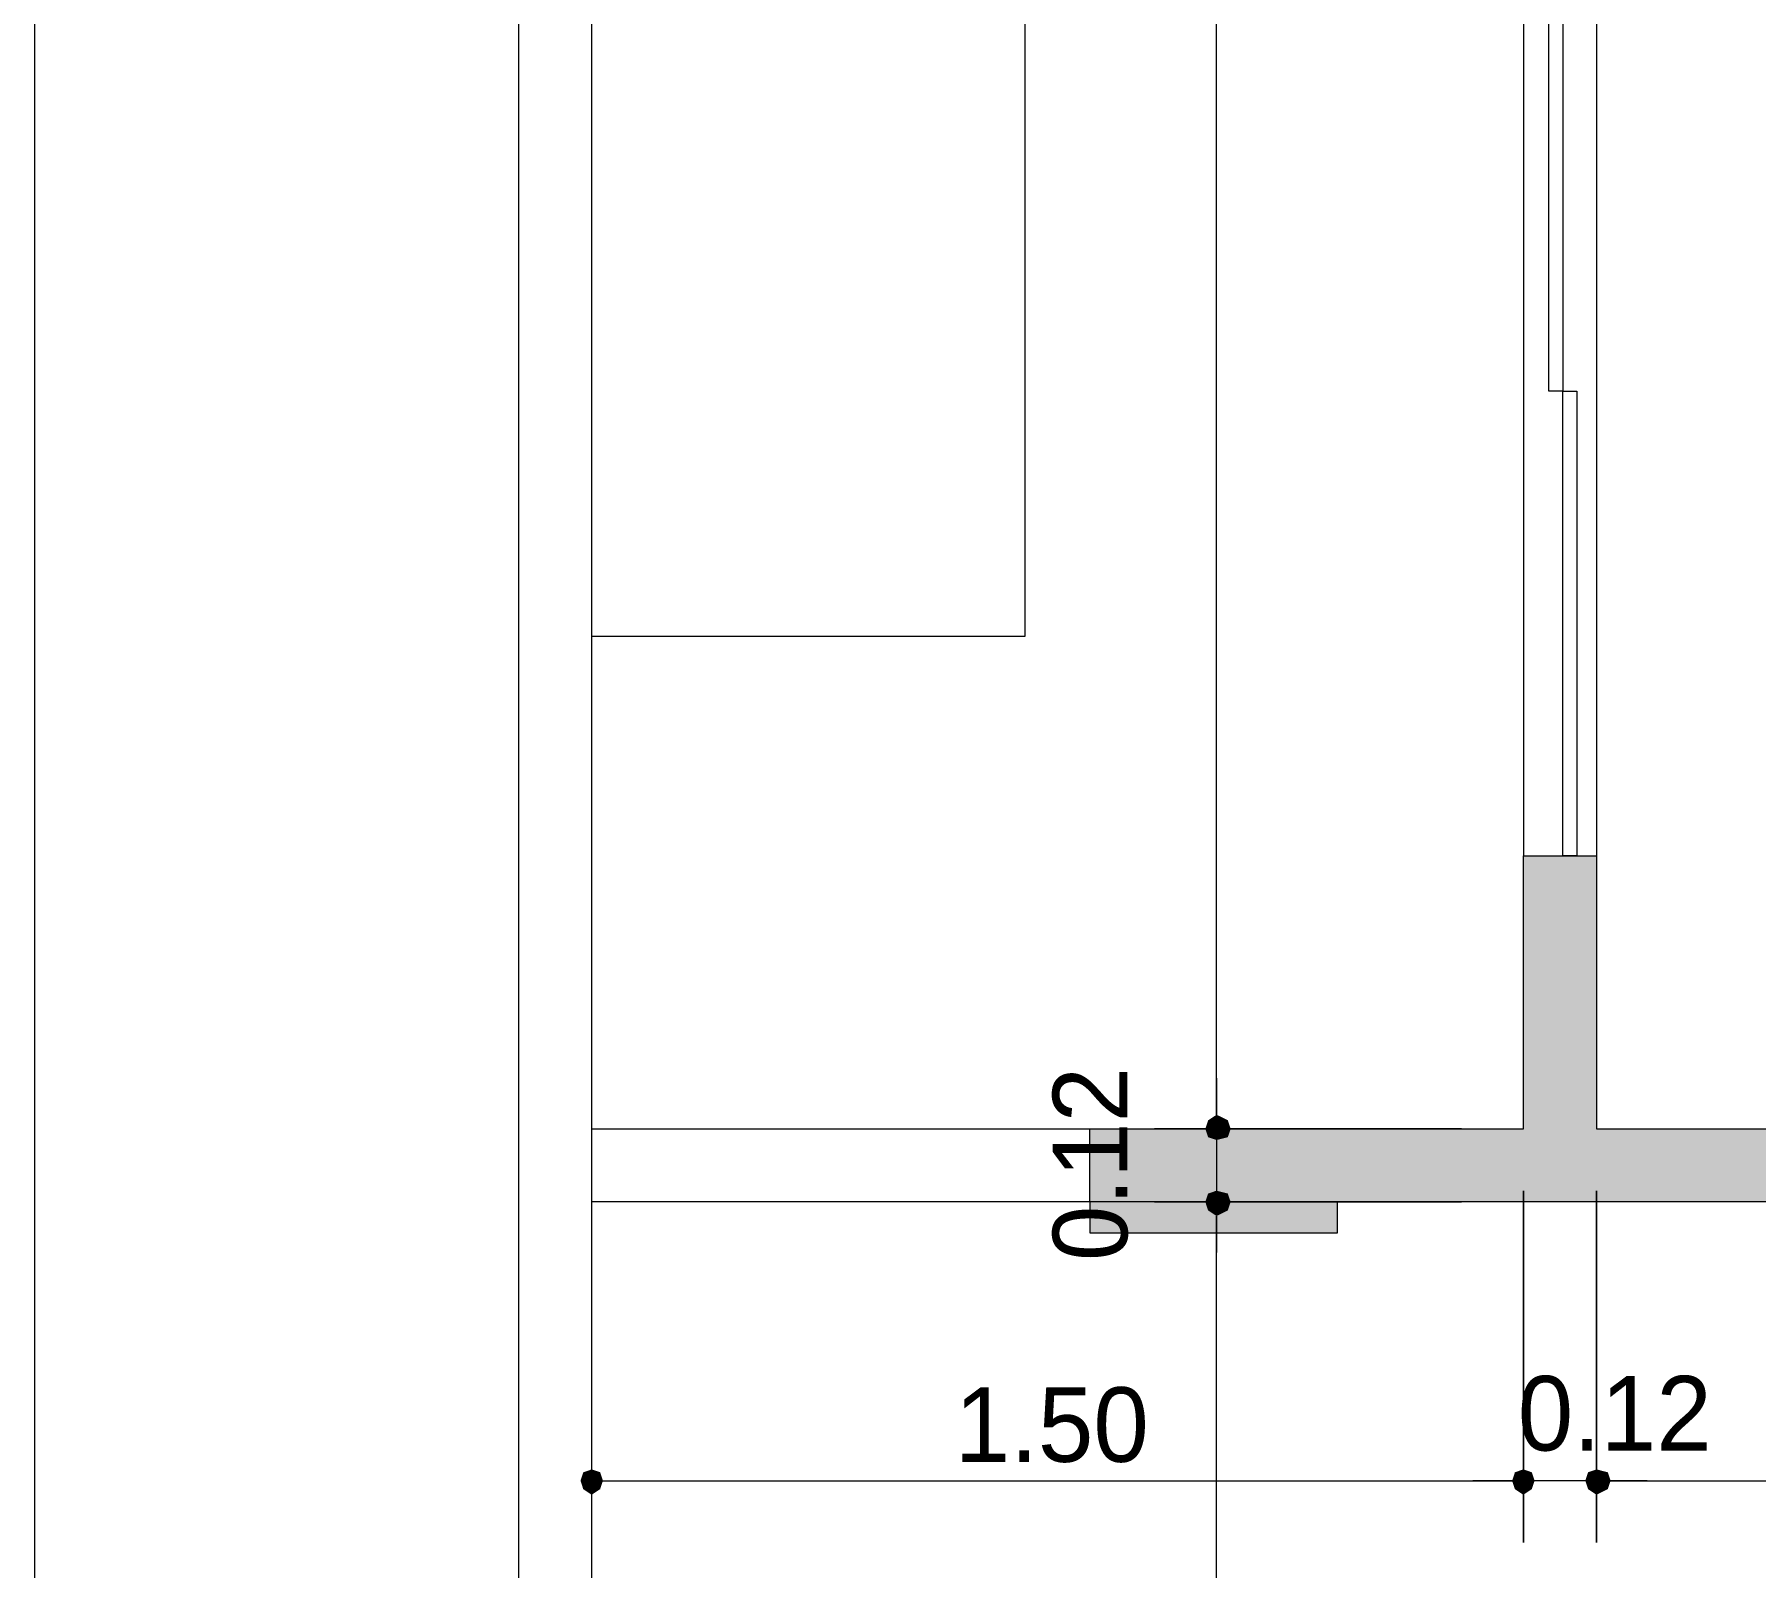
# Model space of a CAD drawing. Header units: millimetres. Extents: x 21 to 236, y 15 to 64.
# Drawn here: x 37.821 to 40.593, y 32.116 to 34.584 of the extents above; entities that cross this region are included whole.
import ezdxf

# ---------------------------------------------------------------- set-up
doc = ezdxf.new("R2010")
doc.units = ezdxf.units.MM
for name, color, linetype in [('PDF_0', 210, 'Continuous'), ('PDF_Calçada', 210, 'Continuous'), ('PDF_Cota', 90, 'Continuous'), ('PDF_Enchimento de Parede', 8, 'Continuous'), ('PDF_Esquadria', 7, 'Continuous'), ('PDF_LINHA FINISSIMA', 7, 'Continuous'), ('PDF_Parede', 7, 'Continuous'), ('PDF_Terreno', 7, 'Continuous'), ('PDF_Text', 70, 'Continuous')]:
    doc.layers.add(name, color=color, linetype=linetype)
doc.styles.add('PDF Comic Sans MS', font='comic.ttf')

msp = doc.modelspace()

# ---------------------------------------------------------------- linework, layer by layer
at = {"layer": 'PDF_0', "lineweight": 0}
for points in [[(39.7249, 32.8627), (39.7249, 32.8445)], [(39.7249, 32.6632), (39.7249, 32.6814)], [(40.1781, 32.2553), (40.2008, 32.2553)], [(40.3776, 32.2553), (40.3594, 32.2553)]]:
    msp.add_lwpolyline(points, close=True, dxfattribs=at)
msp.add_lwpolyline([(38.7368, 32.2553), (38.7595, 32.2553)], dxfattribs=at)
at = {"layer": 'PDF_0', "transparency": 33554559}
for points in [[(39.7249, 32.8445), (39.7249, 32.8219), (39.7113, 32.8355)], [(39.7249, 32.8445), (39.7249, 32.8219), (39.7113, 32.8355)], [(39.743, 32.8355), (39.7249, 32.8445), (39.7249, 32.8219)], [(39.743, 32.8355), (39.7249, 32.8445), (39.7249, 32.8219)], [(39.7249, 32.8219), (39.7113, 32.8355), (39.7068, 32.8219)], [(39.7249, 32.8219), (39.7113, 32.8355), (39.7068, 32.8219)], [(39.7068, 32.8219), (39.7113, 32.8083), (39.7249, 32.8219)], [(39.7068, 32.8219), (39.7113, 32.8083), (39.7249, 32.8219)], [(39.7113, 32.8083), (39.7249, 32.8219), (39.7249, 32.8038)], [(39.7113, 32.8083), (39.7249, 32.8219), (39.7249, 32.8038)], [(39.7249, 32.8219), (39.7476, 32.8219), (39.743, 32.8355)], [(39.7249, 32.8219), (39.7476, 32.8219), (39.743, 32.8355)], [(39.7249, 32.8038), (39.743, 32.8083), (39.7249, 32.8219)], [(39.743, 32.8083), (39.7249, 32.8219), (39.7476, 32.8219)], [(39.7249, 32.8038), (39.743, 32.8083), (39.7249, 32.8219)], [(39.743, 32.8083), (39.7249, 32.8219), (39.7476, 32.8219)], [(39.7113, 32.7176), (39.7249, 32.704), (39.7068, 32.704)], [(39.7113, 32.7176), (39.7249, 32.704), (39.7068, 32.704)], [(39.7249, 32.7222), (39.7113, 32.7176), (39.7249, 32.704)], [(39.7249, 32.7222), (39.7113, 32.7176), (39.7249, 32.704)], [(39.743, 32.7176), (39.7249, 32.704), (39.7249, 32.7222)], [(39.743, 32.7176), (39.7249, 32.704), (39.7249, 32.7222)], [(39.7476, 32.704), (39.743, 32.7176), (39.7249, 32.704)], [(39.7476, 32.704), (39.743, 32.7176), (39.7249, 32.704)], [(39.7249, 32.704), (39.7068, 32.704), (39.7113, 32.6904)], [(39.7249, 32.704), (39.7068, 32.704), (39.7113, 32.6904)], [(39.7113, 32.6904), (39.7249, 32.6814), (39.7249, 32.704)], [(39.7113, 32.6904), (39.7249, 32.6814), (39.7249, 32.704)], [(39.7249, 32.6814), (39.7249, 32.704), (39.743, 32.6904)], [(39.7249, 32.704), (39.743, 32.6904), (39.7476, 32.704)], [(39.7249, 32.6814), (39.7249, 32.704), (39.743, 32.6904)], [(39.7249, 32.704), (39.743, 32.6904), (39.7476, 32.704)], [(38.7051, 32.2689), (38.7187, 32.2553), (38.7006, 32.2553)], [(38.7187, 32.2735), (38.7051, 32.2689), (38.7187, 32.2553)], [(38.7187, 32.2553), (38.7323, 32.2689), (38.7187, 32.2735)], [(38.7368, 32.2553), (38.7187, 32.2553), (38.7323, 32.2689)], [(40.2053, 32.2689), (40.2008, 32.2553), (40.2189, 32.2553)], [(40.2053, 32.2689), (40.2008, 32.2553), (40.2189, 32.2553)], [(40.2189, 32.2553), (40.2189, 32.2735), (40.2053, 32.2689)], [(40.2189, 32.2553), (40.2189, 32.2735), (40.2053, 32.2689)], [(40.2325, 32.2689), (40.2189, 32.2553), (40.2189, 32.2735)], [(40.2325, 32.2689), (40.2189, 32.2553), (40.2189, 32.2735)], [(40.2371, 32.2553), (40.2325, 32.2689), (40.2189, 32.2553)], [(40.2371, 32.2553), (40.2325, 32.2689), (40.2189, 32.2553)], [(40.3232, 32.2689), (40.3368, 32.2553), (40.3186, 32.2553)], [(40.3232, 32.2689), (40.3368, 32.2553), (40.3186, 32.2553)], [(40.3368, 32.2735), (40.3232, 32.2689), (40.3368, 32.2553)], [(40.3368, 32.2735), (40.3232, 32.2689), (40.3368, 32.2553)], [(40.3368, 32.2553), (40.3549, 32.2689), (40.3368, 32.2735)], [(40.3368, 32.2553), (40.3549, 32.2689), (40.3368, 32.2735)], [(40.3594, 32.2553), (40.3368, 32.2553), (40.3549, 32.2689)], [(40.3594, 32.2553), (40.3368, 32.2553), (40.3549, 32.2689)], [(38.7006, 32.2553), (38.7051, 32.2417), (38.7187, 32.2553)], [(38.7051, 32.2417), (38.7187, 32.2553), (38.7187, 32.2327)], [(38.7187, 32.2553), (38.7187, 32.2327), (38.7323, 32.2417)], [(38.7323, 32.2417), (38.7368, 32.2553), (38.7187, 32.2553)], [(40.2008, 32.2553), (40.2189, 32.2553), (40.2053, 32.2417)], [(40.2008, 32.2553), (40.2189, 32.2553), (40.2053, 32.2417)], [(40.2189, 32.2553), (40.2053, 32.2417), (40.2189, 32.2327)], [(40.2189, 32.2553), (40.2053, 32.2417), (40.2189, 32.2327)], [(40.2189, 32.2327), (40.2325, 32.2417), (40.2189, 32.2553)], [(40.2325, 32.2417), (40.2189, 32.2553), (40.2371, 32.2553)], [(40.2189, 32.2327), (40.2325, 32.2417), (40.2189, 32.2553)], [(40.2325, 32.2417), (40.2189, 32.2553), (40.2371, 32.2553)], [(40.3186, 32.2553), (40.3232, 32.2417), (40.3368, 32.2553)], [(40.3186, 32.2553), (40.3232, 32.2417), (40.3368, 32.2553)], [(40.3232, 32.2417), (40.3368, 32.2553), (40.3368, 32.2327)], [(40.3232, 32.2417), (40.3368, 32.2553), (40.3368, 32.2327)], [(40.3368, 32.2553), (40.3368, 32.2327), (40.3549, 32.2417)], [(40.3549, 32.2417), (40.3594, 32.2553), (40.3368, 32.2553)], [(40.3368, 32.2553), (40.3368, 32.2327), (40.3549, 32.2417)], [(40.3549, 32.2417), (40.3594, 32.2553), (40.3368, 32.2553)]]:
    msp.add_solid(points, dxfattribs=at)
at = {"layer": 'PDF_Calçada', "lineweight": 0}
msp.add_lwpolyline([(38.7187, 33.6151), (39.4167, 33.6151), (39.4167, 46.0927)], dxfattribs=at)
at = {"layer": 'PDF_Cota', "lineweight": 0}
for points in [[(37.8213, 51.9305), (37.8213, 27.0023)], [(39.7249, 32.9035), (39.7249, 32.8627), (39.7249, 36.7016), (39.7249, 36.6608)], [(39.7249, 32.8219), (39.7249, 32.704)], [(39.7249, 30.6327), (39.7249, 32.6632), (39.7249, 32.6225)], [(38.7187, 32.355), (38.7187, 32.355)], [(38.7595, 32.2553), (40.1781, 32.2553), (40.1373, 32.2553)], [(40.3368, 32.2553), (40.2189, 32.2553)], [(40.4184, 32.2553), (40.3776, 32.2553), (43.6998, 32.2553), (43.659, 32.2553)]]:
    msp.add_lwpolyline(points, dxfattribs=at)
for points in [[(39.6252, 32.8219), (40.1192, 32.8219)], [(40.2189, 32.1556), (40.2189, 32.7222)], [(40.3368, 32.1556), (40.3368, 32.7222)], [(39.6252, 32.704), (40.1192, 32.704)]]:
    msp.add_lwpolyline(points, close=True, dxfattribs=at)
at = {"layer": 'PDF_Enchimento de Parede', "transparency": 33554559}
for points in [[(40.3368, 33.2615), (40.2189, 33.2615), (40.3368, 32.8219)], [(40.2189, 33.2615), (40.3368, 32.8219), (40.2189, 32.8219)], [(43.8584, 32.8219), (40.2189, 32.8219), (43.8584, 32.704)], [(40.2189, 32.8219), (43.8584, 32.704), (40.2189, 32.704)]]:
    msp.add_solid(points, dxfattribs=at)
at = {"layer": 'PDF_Esquadria', "lineweight": 9}
for points in [[(40.2189, 34.7617), (40.2189, 33.2615)], [(40.3368, 34.7617), (40.3368, 33.2615)]]:
    msp.add_lwpolyline(points, dxfattribs=at)
for points in [[(40.2597, 34.7617), (40.2824, 34.7617), (40.2824, 34.0094), (40.2597, 34.0094)], [(40.2824, 34.0094), (40.305, 34.0094), (40.305, 33.2615), (40.2824, 33.2615)]]:
    msp.add_lwpolyline(points, close=True, dxfattribs=at)
at = {"layer": 'PDF_LINHA FINISSIMA', "transparency": 33554559}
for points in [[(40.2189, 32.8219), (39.5209, 32.8219), (40.2189, 32.704)], [(39.5209, 32.8219), (40.2189, 32.704), (39.5209, 32.704)], [(39.5209, 32.704), (39.9198, 32.704), (39.9198, 32.704)], [(39.9198, 32.704), (39.9198, 32.704), (39.5209, 32.704)], [(39.9198, 32.704), (39.5209, 32.704), (39.9198, 32.6542)], [(39.5209, 32.704), (39.9198, 32.6542), (39.5209, 32.6542)]]:
    msp.add_solid(points, dxfattribs=at)
at = {"layer": 'PDF_Parede', "lineweight": 20}
for points in [[(40.2189, 33.2615), (40.3368, 33.2615), (40.3368, 32.8219), (43.7406, 32.8219), (43.7406, 35.4189), (43.659, 35.4189), (43.659, 35.5413), (43.7406, 35.5413), (43.7406, 36.0399), (43.8584, 36.0399), (43.8584, 34.8932), (43.9582, 34.8932), (43.9582, 34.7753), (43.8584, 34.7753), (43.8584, 32.704), (39.5209, 32.704), (39.5209, 32.8219), (40.2189, 32.8219)], [(39.5209, 32.6542), (39.9198, 32.6542), (39.9198, 32.704), (39.5209, 32.704)]]:
    msp.add_lwpolyline(points, close=True, dxfattribs=at)
at = {"layer": 'PDF_Parede', "lineweight": 13}
msp.add_lwpolyline([(39.5209, 32.704), (38.7187, 32.704), (38.7187, 32.8219), (39.5209, 32.8219)], dxfattribs=at)
at = {"layer": 'PDF_Terreno', "lineweight": 9}
msp.add_lwpolyline([(38.7187, 32.8219), (38.7187, 51.8489), (48.477, 51.8489), (48.477, 35.0971), (48.477, 26.9615), (48.5993, 26.9615), (48.5993, 51.9713), (38.6009, 51.9713), (38.6009, 26.9615), (38.7187, 26.9615), (38.7187, 32.704)], dxfattribs=at)

# ---------------------------------------------------------------- texts
at = {"layer": 'PDF_Text', "insert": (39.5829, 32.6089), "char_height": 0.12003, "attachment_point": 7, "rotation": 90, "style": 'PDF Comic Sans MS'}
msp.add_mtext('0.12', dxfattribs=at)
at = {"layer": 'PDF_Text', "char_height": 0.12003, "attachment_point": 7, "style": 'PDF Comic Sans MS'}
for s, insert in [('1.50', (39.3034, 32.284)), ('0.12', (40.2099, 32.3022))]:
    msp.add_mtext(s, dxfattribs=dict(at, insert=insert))

doc.saveas('drawing.dxf')
